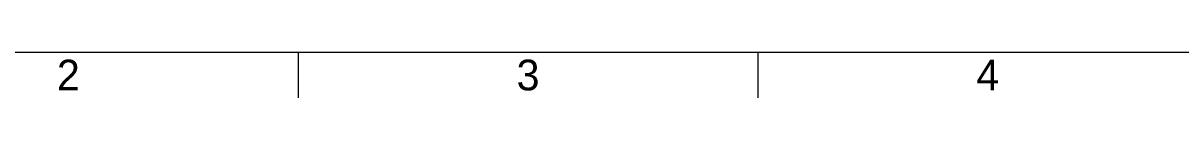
# Model space of a CAD drawing. Header units: millimetres. Extents: x 15 to 415, y 5 to 292.
# Drawn here: x 85.1 to 211, y 5 to 10 of the extents above; entities that cross this region are included whole.
import ezdxf

# ---------------------------------------------------------------- set-up
doc = ezdxf.new("R2010")
doc.units = ezdxf.units.MM
doc.layers.add('Border', color=7, linetype='Continuous')
doc.styles.add('Shapr0', font='txt', dxfattribs={"height": 3.3495})

msp = doc.modelspace()

# ---------------------------------------------------------------- linework, layer by layer
at = {"layer": 'Border', "linetype": 'Continuous', "lineweight": 15}
for p, q in [((20, 10), (410, 10)), ((115, 10), (115, 5)), ((165, 10), (165, 5))]:
    msp.add_line(p, q, dxfattribs=at)

# ---------------------------------------------------------------- texts
at = {"layer": 'Border', "linetype": 'Continuous', "lineweight": 15, "char_height": 3.3495, "width": 3.3495, "attachment_point": 2, "style": 'Shapr0'}
for s, insert in [('2', (90, 9.1747)), ('3', (140, 9.1747)), ('4', (190, 9.1747))]:
    msp.add_mtext(s, dxfattribs=dict(at, insert=insert))

doc.saveas('drawing.dxf')
